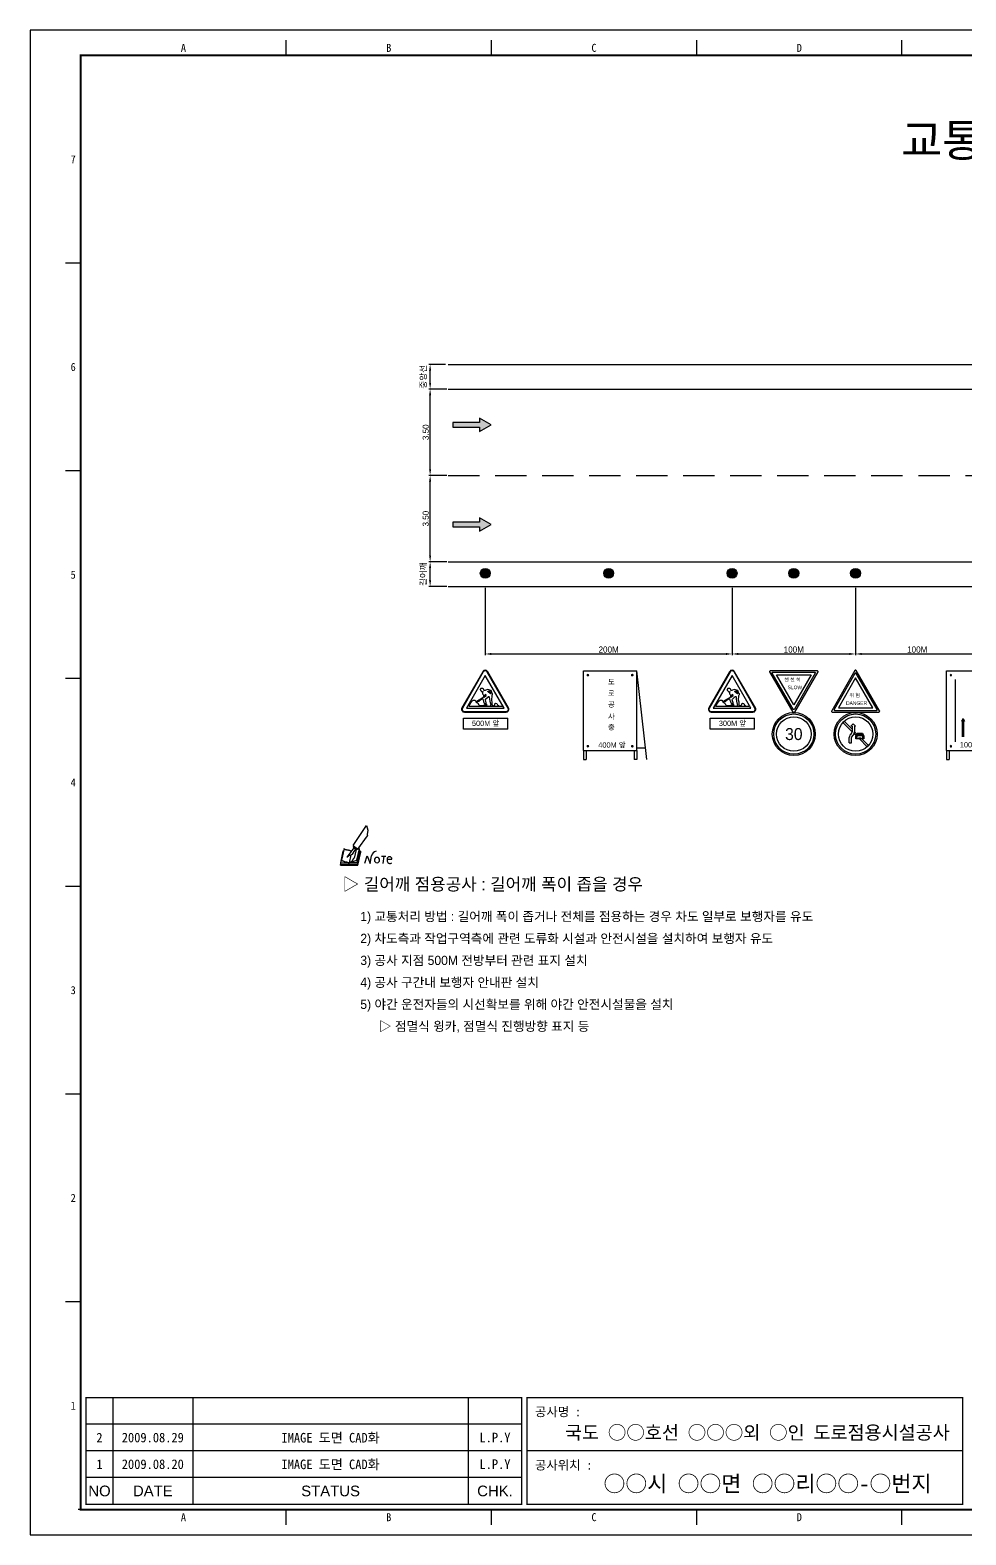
# Model space of a CAD drawing. Header units: millimetres. Extents: x 973 to 1835, y -46 to 564.
# Drawn here: x 973 to 1352, y -46 to 564 of the extents above; entities that cross this region are included whole.
import ezdxf
from ezdxf.enums import TextEntityAlignment as Align

# ---------------------------------------------------------------- set-up
doc = ezdxf.new("R2010")
doc.units = ezdxf.units.MM
doc.header["$LTSCALE"] = 2
doc.linetypes.add('HIDDEN', pattern=[9.525, 6.35, -3.175])
for name, color, linetype in [('CZ-DIMT-0002', 7, 'Continuous'), ('CZ-LIN1-0007', 7, 'Continuous'), ('CZ-LINE-0001', 7, 'Continuous'), ('CZ-TEXT-BOX0', 7, 'Continuous'), ('TITLE', 7, 'Continuous')]:
    doc.layers.add(name, color=color, linetype=linetype)
doc.styles.add('견고딕', font='arial.ttf')
doc.styles.add('돋움', font='')
doc.styles.add('돋음체', font='')
doc.styles.get('돋움').set_extended_font_data('Dotum')
doc.styles.get('돋음체').set_extended_font_data('DotumChe')

# ---------------------------------------------------------------- blocks, each defined once
blk = doc.blocks.new('note')
for p, q in [((0.85, 3.5), (3.53, 7.57)), ((3.53, 7.57), (3.8, 6.64)), ((3.8, 6.64), (3.69, 5.72)), ((1, 3.1), (0.75, 2.77)), ((0.85, 3.5), (1.8, 2.79)), ((1, 3.4), (0.85, 3.21)), ((0.85, 3.21), (1.52, 2.71)), ((1.8, 2.79), (3.74, 5.46)), ((3.69, 5.72), (3.74, 5.46)), ((-1.24, 2.36), (-1.77, 0)), ((-1.77, 0), (1.77, 0)), ((-1.77, 0), (-1.77, -0.3)), ((-1.53, 0.52), (-1.55, 0.54)), ((-1.01, 2.9), (-1.53, 0.52)), ((-1.48, 0.48), (-1.53, 0.52)), ((-1.43, 0.44), (-1.48, 0.48)), ((-1.38, 0.41), (-1.43, 0.44)), ((-1.33, 0.4), (-1.38, 0.41)), ((-1.27, 0.37), (-1.33, 0.4)), ((-1.22, 0.35), (-1.27, 0.37)), ((-1.13, 2.36), (-1.24, 2.36)), ((-1.17, 0.33), (-1.22, 0.35)), ((-1.12, 0.32), (-1.17, 0.33)), ((-1.02, 0.25), (-1.12, 0.32)), ((-0.97, 0.22), (-1.02, 0.25)), ((-1, 2.9), (-1.01, 2.9)), ((-0.98, 2.85), (-1, 2.9)), ((-0.95, 2.8), (-0.98, 2.85)), ((-0.93, 0.21), (-0.97, 0.22)), ((-0.9, 2.75), (-0.95, 2.8)), ((-0.88, 0.19), (-0.93, 0.21)), ((-0.85, 2.72), (-0.9, 2.75)), ((-0.8, 0.18), (-0.88, 0.19)), ((-0.79, 2.69), (-0.85, 2.72)), ((-0.75, 0.17), (-0.8, 0.18)), ((-0.74, 2.68), (-0.79, 2.69)), ((-0.7, 0.16), (-0.75, 0.17)), ((-0.69, 2.65), (-0.74, 2.68)), ((-0.64, 0.15), (-0.7, 0.16)), ((-0.64, 2.65), (-0.69, 2.65)), ((-0.59, 2.63), (-0.64, 2.65)), ((-0.58, 0.14), (-0.64, 0.15)), ((-0.54, 2.62), (-0.59, 2.63)), ((-0.53, 0.13), (-0.58, 0.14)), ((-0.48, 2.61), (-0.54, 2.62)), ((-0.48, 0.12), (-0.53, 0.13)), ((-0.43, 2.61), (-0.48, 2.61)), ((-0.43, 0.11), (-0.48, 0.12)), ((0.75, 2.77), (-0.46, 1.16)), ((0.37, 2.24), (-0.46, 1.16)), ((-0.46, 1.16), (-0.08, 1.47)), ((-0.38, 2.59), (-0.43, 2.61)), ((-0.38, 0.08), (-0.43, 0.11)), ((-0.33, 2.59), (-0.38, 2.59)), ((-0.29, 0.06), (-0.38, 0.08)), ((-0.27, 2.58), (-0.33, 2.59)), ((-0.23, 0.05), (-0.29, 0.06)), ((-0.22, 2.57), (-0.27, 2.58)), ((-0.16, 0.04), (-0.23, 0.05)), ((-0.17, 2.56), (-0.22, 2.57)), ((-0.12, 2.55), (-0.17, 2.56)), ((-0.11, 0.03), (-0.16, 0.04)), ((-0.07, 2.53), (-0.12, 2.55)), ((-0.04, 0.02), (-0.11, 0.03)), ((-0.08, 1.47), (0.72, 1.75)), ((-0.01, 2.51), (-0.07, 2.53)), ((-0.05, -0.3), (-0.05, 0)), ((0, 0), (-0.04, 0.02)), ((0.04, 2.5), (-0.01, 2.51)), ((0.37, 1.63), (0, 0)), ((0, 0), (1.6, 0.53)), ((0, 0), (1.65, 0.18)), ((0, 0.01), (0.06, 0.04)), ((0, -0.3), (0, 0)), ((0.09, 2.48), (0.04, 2.5)), ((0.05, -0.3), (0.05, 0)), ((0.06, 0.04), (0.11, 0.07)), ((0.14, 2.48), (0.09, 2.48)), ((0.11, 0.07), (0.16, 0.09)), ((0.2, 2.47), (0.14, 2.48)), ((0.16, 0.09), (0.21, 0.12)), ((0.26, 2.43), (0.18, 2.46)), ((0.21, 0.12), (0.27, 0.14)), ((0.34, 2.4), (0.26, 2.43)), ((0.27, 0.14), (0.36, 0.19)), ((0.45, 2.37), (0.34, 2.4)), ((0.36, 0.19), (0.41, 0.22)), ((0.41, 0.22), (0.46, 0.27)), ((0.46, 0.27), (0.51, 0.3)), ((0.51, 0.3), (0.56, 0.34)), ((0.56, 0.34), (0.6, 0.4)), ((0.6, 0.4), (0.64, 0.45)), ((0.64, 0.45), (0.67, 0.51)), ((0.67, 0.51), (0.74, 0.58)), ((0.72, 1.75), (1.16, 2.53)), ((0.74, 0.58), (0.79, 0.63)), ((0.79, 0.63), (0.83, 0.68)), ((0.83, 0.68), (0.86, 0.73)), ((0.86, 0.73), (0.89, 0.79)), ((0.89, 0.84), (0.92, 0.89)), ((0.89, 0.79), (0.89, 0.84)), ((0.92, 0.89), (0.96, 0.95)), ((0.96, 0.95), (1.01, 0.97)), ((1.47, 2.74), (1.01, 0.97)), ((1.16, 2.53), (1.37, 2.82)), ((2.13, 2.84), (1.44, 2.63)), ((1.52, 2.71), (1.66, 2.9)), ((1.6, 0.53), (2.13, 2.84)), ((1.65, 0.18), (2.19, 2.48)), ((1.77, 0), (2.3, 2.36)), ((1.77, -0.3), (2.3, 2.07)), ((1.77, -0.38), (2.3, 1.99)), ((1.77, -0.44), (2.3, 1.93)), ((1.77, 0), (1.77, -0.3)), ((2.19, 2.48), (2.04, 2.47)), ((2.3, 2.36), (2.16, 2.36)), ((2.3, 2.36), (2.3, 2.07)), ((3.21, -0.08), (3.68, 1.4)), ((3.68, 1.4), (4.26, -0.14)), ((4.26, -0.14), (4.56, 1.44)), ((6.55, 1.34), (7.46, 1.34)), ((7.01, 1.34), (6.87, -0.11)), ((7.71, 0.77), (7.71, 0.55)), ((7.71, 0.77), (8.67, 0.77)), ((-1.77, -0.3), (1.77, -0.3)), ((-1.77, -0.43), (-1.77, -0.3)), ((-1.77, -0.37), (1.77, -0.37)), ((-1.77, -0.43), (1.77, -0.43))]:
    blk.add_line(p, q)
for centre, major_axis, start_param, end_param in [((0.4, 2.31), (0.0702, 0.0702), 3.283946, 6.425539), ((5.68, 1.23), (-0.806, 0.806), -0.591174, 0.597824), ((5.66, 0.58), (-0.378, 0.378), 3.926991, 10.210176), ((8.3, 0.49), (0.422, 0.422), 2.265602, 4.634911), ((8.19, 0.77), (-0.342, 0.342), 3.926991, 7.068583)]:
    blk.add_ellipse(centre, major_axis=major_axis, ratio=1, start_param=start_param, end_param=end_param)

msp = doc.modelspace()

# ---------------------------------------------------------------- hatches: boundary and pattern name
h = msp.add_hatch(color=256)
edge = h.paths.add_edge_path()
edge.add_arc((1156.87, 343.68), 2, 0, 360)
h = msp.add_hatch(color=256)
edge = h.paths.add_edge_path()
edge.add_arc((1206.87, 343.68), 2, 0, 360)
h = msp.add_hatch(color=256)
edge = h.paths.add_edge_path()
edge.add_arc((1256.87, 343.68), 2, 0, 360)
h = msp.add_hatch(color=256)
edge = h.paths.add_edge_path()
edge.add_arc((1281.87, 343.68), 2, 0, 360)
h = msp.add_hatch(color=256)
edge = h.paths.add_edge_path()
edge.add_arc((1306.87, 343.68), 2, 0, 360)
at = {"layer": 'CZ-LIN1-0007'}
for points in [[(1143.79, 404.82), (1143.79, 402.9), (1154.59, 402.9), (1154.59, 401.16), (1159.27, 403.86), (1154.59, 406.56), (1154.59, 404.82)], [(1143.79, 364.46), (1143.79, 362.54), (1154.59, 362.54), (1154.59, 360.8), (1159.27, 363.5), (1154.59, 366.2), (1154.59, 364.46)]]:
    msp.add_hatch(color=256, dxfattribs=at).paths.add_polyline_path(points)

# ---------------------------------------------------------------- linework, layer by layer
at = {"color": 1}
for p, q in [((1141.81, 428.33), (1672.16, 428.33)), ((1141.81, 418.33), (1672.16, 418.33)), ((1141.81, 348.33), (1672.16, 348.33)), ((1141.81, 338.33), (1672.16, 338.33))]:
    msp.add_line(p, q, dxfattribs=at)
at = {"color": 1, "linetype": 'HIDDEN'}
msp.add_line((1141.81, 383.33), (1672.16, 383.33), dxfattribs=at)
for p, q in [((1196.64, 304.21), (1218.24, 304.21)), ((1196.64, 271.81), (1196.64, 304.21)), ((1222.38, 268.21), (1218.24, 304.21)), ((1218.24, 271.81), (1218.24, 304.21)), ((1343.73, 304.21), (1365.33, 304.21)), ((1343.73, 271.81), (1343.73, 304.21)), ((1347.33, 275.41), (1347.33, 300.61)), ((1150.21, 289.77), (1163.7, 289.77)), ((1250.21, 289.77), (1263.7, 289.77)), ((1306.91, 287.26), (1306.91, 287.44)), ((1148.01, 284.93), (1165.99, 284.93)), ((1148.01, 280.58), (1148.01, 284.93)), ((1165.99, 280.58), (1148.01, 280.58)), ((1165.99, 280.58), (1165.99, 284.93)), ((1248.01, 280.58), (1248.01, 284.93)), ((1248.01, 284.93), (1265.99, 284.93)), ((1265.99, 280.58), (1248.01, 280.58)), ((1265.99, 280.58), (1265.99, 284.93)), ((1305.48, 279.49), (1301.75, 283.22)), ((1302.23, 283.7), (1305.48, 280.45)), ((1305.96, 282.63), (1305, 281.67)), ((1305.48, 281.67), (1305, 281.67)), ((1305.48, 281.67), (1305.48, 279.47)), ((1305.96, 282.63), (1306.92, 281.67)), ((1306.44, 281.67), (1306.44, 279.47)), ((1306.44, 281.67), (1306.92, 281.67)), ((1350.44, 284.9), (1349.84, 283.69)), ((1350.14, 283.69), (1349.84, 283.69)), ((1350.14, 277.35), (1350.14, 283.69)), ((1350.44, 284.9), (1351.05, 283.69)), ((1350.74, 277.35), (1350.74, 283.69)), ((1351.05, 283.69), (1350.74, 283.69)), ((1304.33, 275), (1304.33, 277.16)), ((1304.33, 275), (1305.29, 275)), ((1305.29, 275), (1305.29, 277.16)), ((1307.06, 277.92), (1306.28, 278.69)), ((1306.44, 279.49), (1307.39, 278.54)), ((1306.97, 277.76), (1307.55, 278.84)), ((1310.21, 277.76), (1306.97, 277.76)), ((1306.97, 276.54), (1306.97, 277.76)), ((1310.21, 276.54), (1306.97, 276.54)), ((1307.3, 277.98), (1307.65, 278.62)), ((1309.88, 277.98), (1307.3, 277.98)), ((1307.55, 278.84), (1309.64, 278.84)), ((1307.65, 278.62), (1309.53, 278.62)), ((1308.27, 276.97), (1308.99, 276.97)), ((1308.27, 276.75), (1308.27, 276.97)), ((1308.99, 276.75), (1308.27, 276.75)), ((1311.61, 273.36), (1308.44, 276.54)), ((1308.99, 276.97), (1308.99, 276.75)), ((1309.4, 276.54), (1312.09, 273.84)), ((1309.53, 278.62), (1309.88, 277.98)), ((1309.64, 278.84), (1310.21, 277.76)), ((1310.21, 277.76), (1310.21, 276.54)), ((1196.64, 271.81), (1218.24, 271.81)), ((1196.64, 271.81), (1196.64, 268.21)), ((1197.72, 271.81), (1197.72, 268.21)), ((1217.16, 271.81), (1217.16, 268.21)), ((1218.24, 272.89), (1221.84, 272.89)), ((1218.24, 271.81), (1218.24, 268.21)), ((1343.73, 271.81), (1365.33, 271.81)), ((1343.73, 271.81), (1343.73, 268.21)), ((1344.81, 271.81), (1344.81, 268.21)), ((1196.64, 268.21), (1197.72, 268.21)), ((1218.24, 268.21), (1217.16, 268.21)), ((1343.73, 268.21), (1344.81, 268.21))]:
    msp.add_line(p, q)
for points in [[(1148.42, 287.44), (1165.31, 287.44, 0.57735), (1166.32, 289.18), (1157.87, 303.81, 0.57735), (1155.86, 303.81), (1147.41, 289.18, 0.57735)], [(1148.42, 287.67), (1165.31, 287.67, 0.57735), (1166.12, 289.07), (1157.67, 303.7, 0.57735), (1156.06, 303.7), (1147.61, 289.07, 0.57735)], [(1248.42, 287.44), (1265.31, 287.44, 0.57735), (1266.32, 289.18), (1257.87, 303.81, 0.57735), (1255.86, 303.81), (1247.41, 289.18, 0.57735)], [(1248.42, 287.67), (1265.31, 287.67, 0.57735), (1266.12, 289.07), (1257.67, 303.7, 0.57735), (1256.06, 303.7), (1247.61, 289.07, 0.57735)], [(1281.6, 287.42), (1272.17, 303.75, -0.612147), (1272.42, 304.24), (1291.31, 304.24, -0.612147), (1291.56, 303.75), (1282.13, 287.42, -0.57735)], [(1290.57, 303.18), (1282.13, 288.57, -0.57735), (1281.6, 288.57), (1273.16, 303.18, -0.604333), (1273.42, 303.66), (1290.31, 303.66, -0.604333)], [(1306.64, 304.26), (1297.21, 287.93, 0.612147), (1297.46, 287.44), (1316.35, 287.44, 0.612147), (1316.6, 287.93), (1307.17, 304.26, 0.57735)], [(1315.61, 288.5), (1307.17, 303.11, 0.57735), (1306.64, 303.11), (1298.21, 288.5, 0.604333), (1298.46, 288.02), (1315.36, 288.02, 0.604333)], [(1345.26, 302.41, 1), (1345.8, 302.41, 1)], [(1307.33, 277.54, 0.113017), (1307.25, 277.53, 0.103369), (1307.18, 277.47, 0.092126), (1307.13, 277.39, 0.085497), (1307.12, 277.29, 0.085497), (1307.13, 277.19, 0.092126), (1307.18, 277.11, 0.103369), (1307.25, 277.06, 0.113017), (1307.33, 277.04, 0.113017), (1307.41, 277.06, 0.103369), (1307.48, 277.11, 0.092126), (1307.53, 277.19, 0.085497), (1307.55, 277.29, 0.085497), (1307.53, 277.39, 0.092126), (1307.48, 277.47, 0.103369), (1307.41, 277.53, 0.113017)], [(1309.85, 277.54, 0.113017), (1309.77, 277.53, 0.103369), (1309.7, 277.47, 0.092126), (1309.65, 277.39, 0.085497), (1309.64, 277.29, 0.085497), (1309.65, 277.19, 0.092126), (1309.7, 277.11, 0.103369), (1309.77, 277.06, 0.113017), (1309.85, 277.04, 0.113017), (1309.93, 277.06, 0.103369), (1310, 277.11, 0.092126), (1310.05, 277.19, 0.085497), (1310.07, 277.29, 0.085497), (1310.05, 277.39, 0.092126), (1310, 277.47, 0.103369), (1309.93, 277.53, 0.113017)], [(1345.26, 273.61, 1), (1345.8, 273.61, 1)]]:
    msp.add_lwpolyline(points, format="xyb", close=True)
for points in [[(1164.51, 289.07), (1156.87, 302.3), (1149.22, 289.07)], [(1264.51, 289.07), (1256.87, 302.3), (1249.22, 289.07)], [(1281.87, 290.41), (1274.88, 302.51), (1288.85, 302.51)], [(1306.91, 301.27), (1299.92, 289.17), (1313.89, 289.17)], [(1156.47, 291.09), (1156.77, 290.93), (1156.91, 290.71), (1156.93, 290.52), (1156.93, 290.39), (1156.6, 290.34), (1156.33, 290.2), (1156.33, 290.16), (1156.6, 290.15), (1156.65, 290.11), (1156.93, 290.18), (1157.47, 290.35), (1157.57, 290.57), (1157.44, 290.68), (1157.35, 290.71), (1157.28, 291.19), (1156.93, 292.37), (1157.01, 292.66), (1158.02, 293.58), (1158.21, 293.7), (1158.34, 293.75), (1158.46, 293.68), (1158.48, 293.48), (1158.55, 292.71), (1158.7, 291.85), (1158.96, 290.63), (1159.08, 290.44), (1159.21, 290.35), (1159.2, 290.22), (1159.01, 290.11), (1158.85, 289.99), (1158.8, 289.91), (1159.01, 289.89), (1159.83, 289.91), (1159.93, 289.94), (1159.96, 290.06), (1159.69, 290.44), (1159.66, 290.64), (1159.67, 290.93), (1159.72, 291.44), (1159.52, 292.33), (1159.66, 294.12), (1159.67, 294.4), (1159.83, 294.57), (1159.86, 294.77), (1159.72, 294.96), (1159.64, 295.01), (1159.21, 296.16), (1157.73, 296.56), (1157.05, 296.29), (1156.82, 296.19), (1156.62, 296.16), (1156.47, 296.14), (1156.35, 296.26), (1156.29, 296.45), (1156.23, 296.75), (1156.16, 296.89), (1155.95, 296.97), (1155.73, 297.04), (1155.39, 297.06), (1155.15, 296.97), (1154.96, 296.77), (1154.88, 296.68), (1154.88, 296.55), (1154.91, 296.27), (1155.03, 296.14), (1155.19, 296), (1155.24, 295.85), (1155.27, 295.8), (1155.41, 295.75), (1155.61, 295.71), (1155.82, 295.68), (1155.94, 295.73), (1156, 295.71), (1155.94, 295.61), (1155.78, 295.39), (1155.77, 295.17), (1155.8, 294.89), (1155.9, 294.7), (1156.09, 294.55), (1156.19, 294.31), (1156.19, 294.09), (1156.04, 293.37), (1155.94, 293.19), (1154.38, 292.3), (1154.25, 292.2), (1153.29, 291.55), (1154.23, 291.82), (1154.38, 291.92), (1154.5, 292.03), (1154.5, 292.09), (1155.73, 292.79), (1155.87, 292.86), (1155.87, 292.74), (1155.99, 292.25), (1156.17, 291.75), (1156.31, 291.33)], [(1156.41, 293.49), (1157.27, 294.16), (1157.27, 294.33), (1157.2, 294.47), (1156.93, 294.55), (1156.74, 294.48), (1156.72, 294.3), (1156.72, 294.19)], [(1157.88, 295.83), (1157.97, 295.95), (1158.8, 295.9), (1159.18, 295.27), (1159.25, 295.06), (1159.2, 294.91), (1159.06, 294.86)], [(1256.47, 291.09), (1256.77, 290.93), (1256.91, 290.71), (1256.93, 290.52), (1256.93, 290.39), (1256.6, 290.34), (1256.33, 290.2), (1256.33, 290.16), (1256.6, 290.15), (1256.65, 290.11), (1256.93, 290.18), (1257.47, 290.35), (1257.57, 290.57), (1257.44, 290.68), (1257.35, 290.71), (1257.28, 291.19), (1256.93, 292.37), (1257.01, 292.66), (1258.02, 293.58), (1258.21, 293.7), (1258.34, 293.75), (1258.46, 293.68), (1258.48, 293.48), (1258.55, 292.71), (1258.7, 291.85), (1258.96, 290.63), (1259.08, 290.44), (1259.21, 290.35), (1259.2, 290.22), (1259.01, 290.11), (1258.85, 289.99), (1258.8, 289.91), (1259.01, 289.89), (1259.83, 289.91), (1259.93, 289.94), (1259.96, 290.06), (1259.69, 290.44), (1259.66, 290.64), (1259.67, 290.93), (1259.72, 291.44), (1259.52, 292.33), (1259.66, 294.12), (1259.67, 294.4), (1259.83, 294.57), (1259.86, 294.77), (1259.72, 294.96), (1259.64, 295.01), (1259.21, 296.16), (1257.73, 296.56), (1257.05, 296.29), (1256.82, 296.19), (1256.62, 296.16), (1256.47, 296.14), (1256.35, 296.26), (1256.29, 296.45), (1256.23, 296.75), (1256.16, 296.89), (1255.95, 296.97), (1255.73, 297.04), (1255.39, 297.06), (1255.15, 296.97), (1254.96, 296.77), (1254.88, 296.68), (1254.88, 296.55), (1254.91, 296.27), (1255.03, 296.14), (1255.19, 296), (1255.24, 295.85), (1255.27, 295.8), (1255.41, 295.75), (1255.61, 295.71), (1255.82, 295.68), (1255.94, 295.73), (1256, 295.71), (1255.94, 295.61), (1255.78, 295.39), (1255.77, 295.17), (1255.8, 294.89), (1255.9, 294.7), (1256.09, 294.55), (1256.19, 294.31), (1256.19, 294.09), (1256.04, 293.37), (1255.94, 293.19), (1254.38, 292.3), (1254.25, 292.2), (1253.29, 291.55), (1254.23, 291.82), (1254.38, 291.92), (1254.5, 292.03), (1254.5, 292.09), (1255.73, 292.79), (1255.87, 292.86), (1255.87, 292.74), (1255.99, 292.25), (1256.17, 291.75), (1256.31, 291.33)], [(1256.41, 293.49), (1257.27, 294.16), (1257.27, 294.33), (1257.2, 294.47), (1256.93, 294.55), (1256.74, 294.48), (1256.72, 294.3), (1256.72, 294.19)], [(1257.88, 295.83), (1257.97, 295.95), (1258.8, 295.9), (1259.18, 295.27), (1259.25, 295.06), (1259.2, 294.91), (1259.06, 294.86)]]:
    msp.add_lwpolyline(points, close=True)
at = {"const_width": 0.54}
for points in [[(1198.17, 302.41, 1), (1198.71, 302.41, 1)], [(1216.17, 302.41, 1), (1216.71, 302.41, 1)], [(1198.17, 273.61, 1), (1198.71, 273.61, 1)], [(1216.17, 273.61, 1), (1216.71, 273.61, 1)]]:
    msp.add_lwpolyline(points, format="xyb", close=True, dxfattribs=at)
for points in [[(1150.21, 289.77), (1151.45, 291.84), (1151.72, 291.94), (1151.77, 292.06), (1151.94, 292.3), (1152.2, 292.33), (1152.52, 292.32), (1152.78, 292.21), (1152.88, 292.04), (1152.92, 291.89), (1153.09, 291.82), (1153.14, 291.62), (1153.12, 291.5), (1153.32, 291.33), (1153.63, 291.22), (1153.87, 291.14), (1153.96, 290.97), (1154.02, 290.76), (1154.13, 290.57), (1154.3, 290.35), (1154.52, 290.23), (1154.88, 290.06), (1155.3, 290.05), (1155.99, 290.08), (1156.99, 290.1), (1157.92, 289.98), (1158.24, 289.89), (1158.48, 289.79), (1160.19, 289.86), (1160.41, 290.06), (1160.7, 290.32), (1160.78, 290.47), (1160.8, 290.83), (1161.06, 291.02), (1161.53, 290.93), (1161.72, 290.61), (1161.79, 290.37), (1162.01, 290.23), (1162.2, 290.1), (1162.27, 289.96)], [(1250.21, 289.77), (1251.45, 291.84), (1251.72, 291.94), (1251.77, 292.06), (1251.94, 292.3), (1252.2, 292.33), (1252.52, 292.32), (1252.78, 292.21), (1252.88, 292.04), (1252.92, 291.89), (1253.09, 291.82), (1253.14, 291.62), (1253.12, 291.5), (1253.32, 291.33), (1253.63, 291.22), (1253.87, 291.14), (1253.96, 290.97), (1254.02, 290.76), (1254.13, 290.57), (1254.3, 290.35), (1254.52, 290.23), (1254.88, 290.06), (1255.3, 290.05), (1255.99, 290.08), (1256.99, 290.1), (1257.92, 289.98), (1258.24, 289.89), (1258.48, 289.79), (1260.19, 289.86), (1260.41, 290.06), (1260.7, 290.32), (1260.78, 290.47), (1260.8, 290.83), (1261.06, 291.02), (1261.53, 290.93), (1261.72, 290.61), (1261.79, 290.37), (1262.01, 290.23), (1262.2, 290.1), (1262.27, 289.96)]]:
    msp.add_lwpolyline(points)
for centre, radius in [((1156.87, 343.68), 2), ((1206.87, 343.68), 2), ((1256.87, 343.68), 2), ((1281.87, 343.68), 2), ((1306.87, 343.68), 2), ((1281.87, 278.55), 8.71), ((1281.87, 278.55), 8.14), ((1306.91, 278.55), 8.71), ((1306.91, 278.55), 8.14), ((1281.87, 278.53), 6.98), ((1306.91, 278.53), 6.98)]:
    msp.add_circle(centre, radius)
for centre, radius, start, end in [((1306.25, 277.16), 1.92, 126.8699, 180), ((1304.52, 279.47), 0.96, 306.8699, 0), ((1306.25, 277.16), 0.96, 126.8699, 180), ((1304.52, 279.47), 1.92, 306.8699, 0)]:
    msp.add_arc(centre, radius, start, end)
for points in [[(1349.84, 283.69), (1351.05, 283.69), (1350.44, 284.9)], [(1350.74, 277.35), (1350.74, 283.69), (1350.14, 277.35), (1350.14, 283.69)]]:
    msp.add_solid(points)
at = {"layer": 'CZ-LIN1-0007'}
for points in [[(1154.59, 402.9), (1154.59, 401.16), (1159.27, 403.86), (1154.59, 406.56), (1154.59, 404.82), (1143.79, 404.82), (1143.79, 402.9)], [(1154.59, 362.54), (1154.59, 360.8), (1159.27, 363.5), (1154.59, 366.2), (1154.59, 364.46), (1143.79, 364.46), (1143.79, 362.54)]]:
    msp.add_lwpolyline(points, close=True, dxfattribs=at)
at = {"layer": 'CZ-LINE-0001'}
for p, q in [((1140.81, 428.33), (1134.04, 428.33)), ((1134.54, 420.83), (1134.54, 425.83)), ((1141.31, 418.33), (1134.04, 418.33)), ((1141.31, 418.33), (1134.04, 418.33)), ((1134.54, 385.83), (1134.54, 415.83)), ((1141.31, 383.33), (1134.04, 383.33)), ((1141.31, 383.33), (1134.04, 383.33)), ((1134.54, 350.83), (1134.54, 380.83)), ((1140.81, 348.33), (1134.04, 348.33)), ((1141.31, 348.33), (1134.04, 348.33)), ((1134.54, 340.83), (1134.54, 345.83)), ((1141.31, 338.33), (1134.04, 338.33)), ((1156.87, 337.83), (1156.87, 310.49)), ((1256.87, 337.83), (1256.87, 310.49)), ((1256.87, 337.83), (1256.87, 310.49)), ((1306.87, 337.83), (1306.87, 310.49)), ((1306.87, 337.83), (1306.87, 310.49)), ((1159.37, 310.99), (1254.37, 310.99)), ((1259.37, 310.99), (1304.37, 310.99)), ((1309.37, 310.99), (1354.37, 310.99))]:
    msp.add_line(p, q, dxfattribs=at)
for points in [[(1134.12, 425.83), (1134.95, 425.83), (1134.54, 428.33)], [(1134.12, 420.83), (1134.95, 420.83), (1134.54, 418.33)], [(1134.12, 415.83), (1134.95, 415.83), (1134.54, 418.33)], [(1134.12, 385.83), (1134.95, 385.83), (1134.54, 383.33)], [(1134.12, 380.83), (1134.95, 380.83), (1134.54, 383.33)], [(1134.12, 350.83), (1134.95, 350.83), (1134.54, 348.33)], [(1134.12, 345.83), (1134.95, 345.83), (1134.54, 348.33)], [(1134.12, 340.83), (1134.95, 340.83), (1134.54, 338.33)], [(1159.37, 311.4), (1159.37, 310.57), (1156.87, 310.99)], [(1254.37, 311.4), (1254.37, 310.57), (1256.87, 310.99)], [(1259.37, 311.4), (1259.37, 310.57), (1256.87, 310.99)], [(1304.37, 311.4), (1304.37, 310.57), (1306.87, 310.99)], [(1309.37, 311.4), (1309.37, 310.57), (1306.87, 310.99)]]:
    msp.add_solid(points, dxfattribs=at)
at = {"layer": 'TITLE', "color": 7, "linetype": 'Continuous'}
for p, q in [((1076.2, 553.55), (1076.2, 559.71)), ((1159.36, 553.55), (1159.36, 559.71)), ((1242.52, 553.55), (1242.52, 559.71)), ((1325.68, 553.55), (1325.68, 559.71)), ((993.03, 469.37), (986.87, 469.37)), ((993.03, 385.18), (986.87, 385.18)), ((993.03, 300.99), (986.87, 300.99)), ((993.03, 216.8), (986.87, 216.8)), ((993.03, 132.61), (986.87, 132.61)), ((993.03, 48.42), (986.87, 48.42)), ((1076.2, -41.92), (1076.2, -35.77)), ((1159.36, -41.92), (1159.36, -35.77)), ((1242.52, -41.92), (1242.52, -35.77)), ((1325.68, -41.92), (1325.68, -35.77))]:
    msp.add_line(p, q, dxfattribs=at)
at = {"layer": 'TITLE', "ltscale": 150}
for p, q in [((1006, 9.62), (1006, -33.6)), ((1038.42, 9.62), (1038.42, -33.6)), ((1150.01, 9.62), (1150.01, -33.6)), ((1171.62, -1.18), (995.2, -1.18)), ((1171.62, -11.99), (995.2, -11.99)), ((1350.21, -11.99), (1173.78, -11.99)), ((1171.62, -22.8), (995.2, -22.8))]:
    msp.add_line(p, q, dxfattribs=at)
at = {"layer": 'TITLE'}
msp.add_line((1824.87, -35.77), (992.01, -35.77), dxfattribs=at)
msp.add_lwpolyline([(972.5, -46.02), (1834.9, -46.02), (1834.9, 563.82), (972.5, 563.82)], close=True, dxfattribs=at)
at = {"layer": 'TITLE', "linetype": 'Continuous', "const_width": 0.821}
msp.add_lwpolyline([(993.03, -35.77), (993.03, 553.55), (1824.65, 553.55), (1824.65, -35.77)], close=True, dxfattribs=at)
at = {"layer": 'TITLE', "ltscale": 150, "const_width": 0.54}
for points in [[(995.2, 9.62), (1171.62, 9.62), (1171.62, -33.6), (995.2, -33.6)], [(1173.78, 9.62), (1350.21, 9.62), (1350.21, -33.6), (1173.78, -33.6)]]:
    msp.add_lwpolyline(points, close=True, dxfattribs=at)

# ---------------------------------------------------------------- block references
at = {"layer": 'CZ-TEXT-BOX0', "xscale": 2, "yscale": 2, "zscale": 2}
msp.add_blockref('note', (1101.71, 226.32), dxfattribs=at)

# ---------------------------------------------------------------- texts
at = {"style": '돋움'}
for s, height, p in [('도', 2.16, (1206.57, 298.63)), ('천 천 히', 1.44, (1277.99, 299.89)), ('로', 2, (1206.65, 294.08)), ('SLOW', 1.44, (1279.36, 296.72)), ('위 험', 1.44, (1304.4, 293.56)), ('사', 2.16, (1206.57, 284.53)), ('공', 2.16, (1206.57, 289.47)), ('DANGER', 1.44, (1303.04, 290.35)), ('중', 2.16, (1206.57, 280.27))]:
    msp.add_text(s, height=height, dxfattribs=at).set_placement(p)
for s, p in [('500M 앞', (1157.03, 282.88)), ('300M 앞', (1257.03, 282.88)), ('400M 앞', (1208.2, 274.1)), ('100M 앞', (1354.66, 274.2))]:
    msp.add_text(s, height=2.16, dxfattribs=at).set_placement(p, align=Align.MIDDLE_CENTER)
msp.add_text('30', height=4.86, rotation=359.98766, dxfattribs=at).set_placement((1281.87, 278.53), align=Align.MIDDLE_CENTER)
at = {"layer": 'CZ-DIMT-0002', "style": '돋움'}
for s, height, p in [('▷ 길어깨 점용공사 : 길어깨 폭이 좁을 경우', 5, (1099.03, 217.69)), ('1) 교통처리 방법 : 길어깨 폭이 좁거나 전체를 점용하는 경우 차도 일부로 보행자를 유도', 3.75, (1106.27, 204.61)), ('2) 차도측과 작업구역측에 관련 도류화 시설과 안전시설을 설치하여 보행자 유도', 3.75, (1106.27, 195.71)), ('3) 공사 지점 500M 전방부터 관련 표지 설치', 3.75, (1106.27, 186.81)), ('4) 공사 구간내 보행자 안내판 설치', 3.75, (1106.27, 177.91)), ('5) 야간 운전자들의 시선확보를 위해 야간 안전시설물을 설치', 3.75, (1106.27, 169.01)), ('▷ 점멸식 윙카, 점멸식 진행방향 표지 등', 3.75, (1113.81, 160.11))]:
    msp.add_text(s, height=height, dxfattribs=at).set_placement(p, align=Align.MIDDLE_LEFT)
at = {"layer": 'CZ-LINE-0001', "char_height": 2.5, "attachment_point": 5, "rotation": 90, "style": '돋움'}
for s, insert in [('\\A1;중앙선', (1131.89, 423.33)), ('\\A1;3.50', (1132.76, 400.83)), ('\\A1;3.50', (1132.76, 365.83)), ('\\A1;길어깨', (1131.9, 343.33))]:
    msp.add_mtext(s, dxfattribs=dict(at, insert=insert))
at = {"layer": 'CZ-LINE-0001', "char_height": 2.5, "attachment_point": 5, "style": '돋움'}
for s, insert in [('\\A1;200M', (1206.87, 312.77)), ('\\A1;100M', (1281.87, 312.77)), ('\\A1;100M', (1331.87, 312.77))]:
    msp.add_mtext(s, dxfattribs=dict(at, insert=insert))
at = {"layer": 'TITLE', "color": 3, "linetype": 'Continuous', "style": '돋음체'}
for s, p in [('A', (1034.61, 556.63)), ('B', (1117.78, 556.63)), ('C', (1200.94, 556.63)), ('D', (1284.1, 556.63)), ('7', (989.95, 511.47)), ('6', (989.95, 427.28)), ('5', (989.95, 343.09)), ('4', (989.95, 258.91)), ('3', (989.95, 174.72)), ('2', (989.95, 90.53)), ('1', (989.95, 6.34)), ('A', (1034.61, -38.84)), ('B', (1117.78, -38.84)), ('C', (1200.94, -38.84)), ('D', (1284.1, -38.84))]:
    msp.add_text(s, height=3.24, dxfattribs=at).set_placement(p, align=Align.MIDDLE)
at = {"layer": 'TITLE', "style": '돋움'}
msp.add_text('교통처리계획 예시 (1)', height=13.2407, dxfattribs=at).set_placement((1407.24, 519.17), align=Align.MIDDLE_CENTER)
at = {"layer": 'TITLE', "style": '돋음체'}
for s, p in [('공사명 : ', (1177.03, 2.06)), ('공사위치 :', (1177.03, -19.55))]:
    msp.add_text(s, height=3.674, dxfattribs=at).set_placement(p)
at = {"layer": 'TITLE', "color": 1, "linetype": 'Continuous', "style": '돋음체'}
msp.add_text('2', height=3.89, dxfattribs=at).set_placement((1000.6, -6.59), align=Align.MIDDLE)
at = {"layer": 'TITLE', "linetype": 'Continuous'}
for s, height, style, p in [('2009.08.29', 3.891, '돋음체', (1022.21, -6.59)), ('L.P.Y', 3.891, '돋음체', (1160.82, -6.59)), ('1', 3.89, '돋음체', (1000.6, -17.39)), ('2009.08.20', 3.891, '돋음체', (1022.21, -17.39)), ('L.P.Y', 3.891, '돋음체', (1160.82, -17.39)), ('NO', 4.323, '견고딕', (1000.6, -28.2)), ('DATE', 4.323, '견고딕', (1022.21, -28.2)), ('STATUS', 4.323, '견고딕', (1094.22, -28.2)), ('CHK.', 4.323, '견고딕', (1160.82, -28.2))]:
    msp.add_text(s, height=height, dxfattribs=dict(at, style=style)).set_placement(p, align=Align.MIDDLE)
at = {"layer": 'TITLE', "style": '돋음체'}
for p in [(1094.22, -6.59), (1094.22, -17.39)]:
    msp.add_text('IMAGE 도면 CAD화', height=3.8905, dxfattribs=at).set_placement(p, align=Align.MIDDLE)
at = {"layer": 'TITLE', "color": 7, "linetype": 'Continuous', "style": '돋음체'}
for s, height, p in [('국도 ○○호선 ○○○외 ○인 도로점용시설공사', 5.5, (1267.1, -4.48)), ('○○시 ○○면 ○○리○○-○번지', 6.4842, (1271.22, -25.18))]:
    msp.add_text(s, height=height, dxfattribs=at).set_placement(p, align=Align.MIDDLE)

doc.saveas('drawing.dxf')
